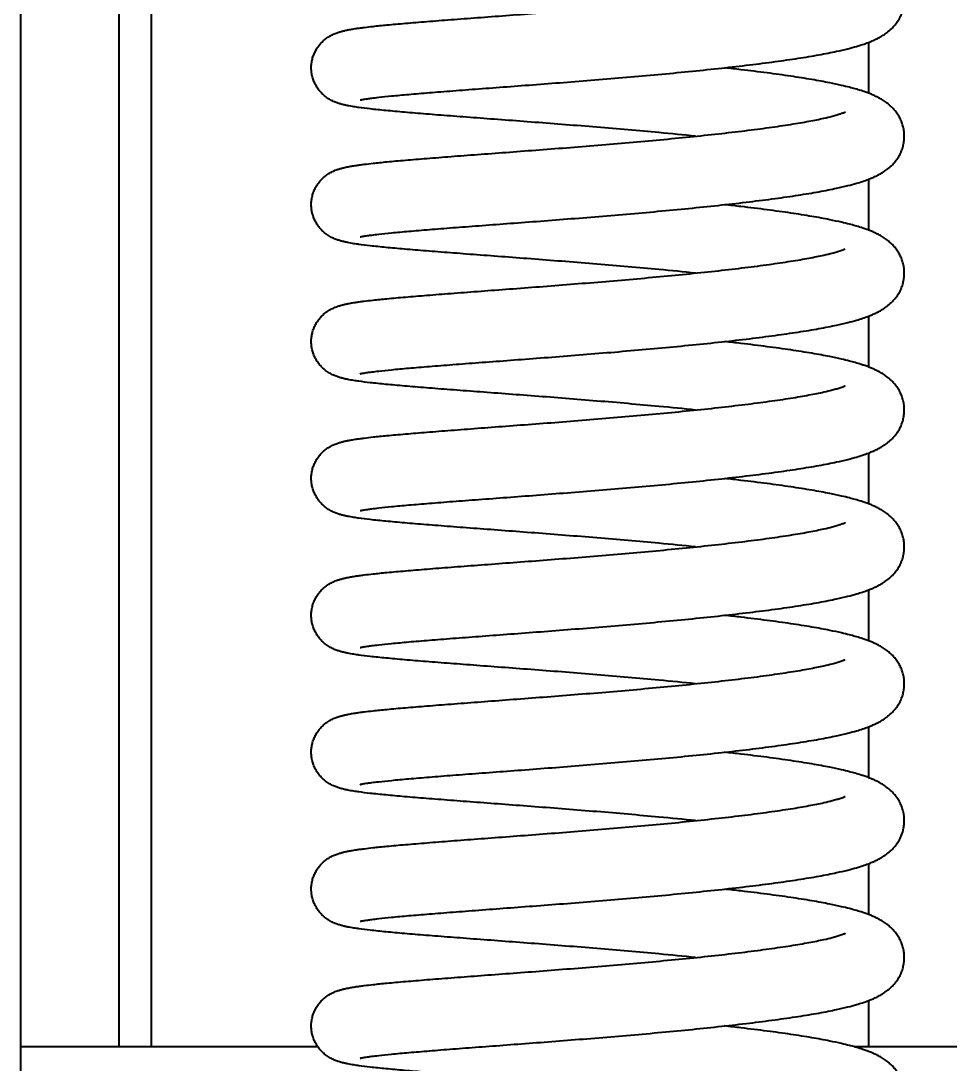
# Model space of a CAD drawing. Header units: millimetres. Extents: x 30271 to 35001, y 5679 to 9007.
# Drawn here: x 30930.7 to 31073.2, y 7826.6 to 7986.6 of the extents above; entities that cross this region are included whole.
import ezdxf

# ---------------------------------------------------------------- set-up
doc = ezdxf.new("R2010")
doc.units = ezdxf.units.MM
doc.linetypes.add('K5LT_BASIC', pattern=[0])
doc.layers.add('0 VIEW0', color=7, linetype='Continuous')

msp = doc.modelspace()

# ---------------------------------------------------------------- linework, layer by layer
at = {"layer": '0 VIEW0', "color": 5, "linetype": 'K5LT_BASIC', "lineweight": 40}
for p, q in [((30930.734, 7593.379), (30930.734, 8248.379)), ((30945.734, 8248.379), (30945.734, 7829.284)), ((30950.734, 8248.379), (30950.734, 7829.284)), ((31060.734, 7983.263), (31060.734, 7975.462)), ((31057.14, 7972.594), (31057.14, 7972.594)), ((31060.734, 7962.277), (31060.734, 7954.476)), ((31057.14, 7951.608), (31057.14, 7951.608)), ((31060.734, 7941.291), (31060.734, 7933.49)), ((31057.14, 7930.622), (31057.14, 7930.622)), ((31060.734, 7920.305), (31060.734, 7912.504)), ((31057.14, 7909.636), (31057.14, 7909.636)), ((31060.734, 7899.319), (31060.734, 7891.518)), ((31057.14, 7888.65), (31057.14, 7888.65)), ((31060.734, 7878.333), (31060.734, 7870.532)), ((31057.14, 7867.664), (31057.14, 7867.664)), ((31060.734, 7857.348), (31060.734, 7849.546)), ((31057.14, 7846.678), (31057.14, 7846.678)), ((31060.734, 7836.362), (31060.734, 7829.284)), ((30976.266, 7829.284), (30930.734, 7829.284)), ((31500.734, 7829.284), (31058.497, 7829.284))]:
    msp.add_line(p, q, dxfattribs=at)
for points, knots in [([(30975.264, 7979.362), (30975.264, 7979.59), (30975.292, 7980.045), (30975.418, 7980.717), (30975.625, 7981.368), (30975.91, 7981.987), (30976.268, 7982.565), (30976.69, 7983.094), (30977.17, 7983.567), (30977.699, 7983.978), (30978.266, 7984.325), (30978.729, 7984.545), (30979.09, 7984.691), (30979.356, 7984.786), (30979.6, 7984.864), (30979.828, 7984.931), (30980.039, 7984.987), (30980.226, 7985.034), (30980.449, 7985.086), (30980.669, 7985.134), (30980.964, 7985.193), (30981.257, 7985.248), (30981.627, 7985.311), (30982.068, 7985.381), (30982.654, 7985.465), (30983.543, 7985.581), (30984.893, 7985.738), (30986.939, 7985.946), (30989.664, 7986.192), (30992.958, 7986.463), (30996.663, 7986.752), (31000.723, 7987.058), (31005.077, 7987.384), (31009.656, 7987.73), (31014.39, 7988.097), (31019.203, 7988.484), (31024.02, 7988.892), (31028.763, 7989.319), (31033.358, 7989.764), (31037.729, 7990.226), (31041.807, 7990.7), (31045.523, 7991.184), (31048.816, 7991.671), (31051.625, 7992.153), (31053.699, 7992.574), (31055.046, 7992.898), (31055.89, 7993.131), (31056.418, 7993.298), (31056.775, 7993.424), (31056.999, 7993.513), (31057.109, 7993.564), (31057.136, 7993.577), (31057.14, 7993.58)], [0, 0, 0, 0, 0.3178736, 0.6361462, 0.9560878, 1.2791805, 1.6073497, 1.9440178, 2.2953134, 2.6728687, 3.0985734, 3.6103005, 3.910608, 4.2027571, 4.4949062, 4.7834239, 5.0621746, 5.3197406, 5.5338681, 5.962123, 6.2147897, 6.7201231, 7.1256949, 7.6340517, 8.3478822, 9.1695911, 10.5099722, 12.2814911, 14.3551333, 16.4596376, 18.5819236, 20.7143166, 22.8519015, 24.991232, 27.129637, 29.2648065, 31.3945086, 33.5163572, 35.6275762, 37.7247122, 39.8032319, 41.8569019, 43.8767476, 45.8492214, 47.7530011, 49.054655, 49.9640546, 50.8738797, 51.480397, 52.0869144, 52.69321, 53, 53, 53, 53]), ([(30982.789, 7974.435), (30982.794, 7974.437), (30982.815, 7974.442), (30982.875, 7974.455), (30982.958, 7974.473), (30983.064, 7974.494), (30983.232, 7974.524), (30983.488, 7974.567), (30983.921, 7974.633), (30984.59, 7974.725), (30985.757, 7974.865), (30987.592, 7975.056), (30990.181, 7975.294), (30993.338, 7975.557), (30996.94, 7975.839), (31000.927, 7976.141), (31005.234, 7976.464), (31009.79, 7976.807), (31014.524, 7977.172), (31019.36, 7977.558), (31024.225, 7977.967), (31029.042, 7978.396), (31033.738, 7978.846), (31038.243, 7979.314), (31042.491, 7979.8), (31046.421, 7980.302), (31049.982, 7980.817), (31053.133, 7981.343), (31055.614, 7981.831), (31057.483, 7982.264), (31058.783, 7982.613), (31059.821, 7982.933), (31060.607, 7983.209), (31061.273, 7983.475), (31061.835, 7983.727), (31062.393, 7984.01), (31062.956, 7984.338), (31063.568, 7984.758), (31064.193, 7985.28), (31064.785, 7985.916), (31065.261, 7986.577), (31065.636, 7987.26), (31065.915, 7987.963), (31066.103, 7988.68), (31066.189, 7989.314), (31066.204, 7989.707), (31066.204, 7989.855)], [0, 0, 0, 0, 0.265147, 0.5300329, 0.7948862, 1.0597395, 1.3240186, 1.8524933, 2.3809681, 3.1737076, 4.2306187, 5.8157603, 7.588376, 9.3987817, 11.2331025, 13.0832077, 14.9439365, 16.8117619, 18.684077, 20.5587758, 22.4339788, 24.3078234, 26.1782683, 28.0428719, 29.8985001, 31.7408553, 33.5637232, 35.3576308, 37.1072271, 38.3396125, 39.3973955, 40.1913915, 40.9851713, 41.5155989, 42.0455577, 42.5755166, 43.1048551, 43.631961, 44.2698346, 44.7959375, 45.2527217, 45.6665354, 46.0524549, 46.4215193, 46.780375, 47, 47, 47, 47]), ([(31034.188, 7968.87), (31032.358, 7969.058), (31028.946, 7969.39), (31023.85, 7969.848), (31019.051, 7970.253), (31014.251, 7970.639), (31009.528, 7971.004), (31004.955, 7971.35), (31000.604, 7971.675), (30996.542, 7971.983), (30992.83, 7972.272), (30989.522, 7972.545), (30986.66, 7972.805), (30984.357, 7973.043), (30982.82, 7973.234), (30981.885, 7973.372), (30981.325, 7973.465), (30980.942, 7973.536), (30980.642, 7973.597), (30980.417, 7973.646), (30980.192, 7973.699), (30979.963, 7973.757), (30979.728, 7973.822), (30979.484, 7973.897), (30979.227, 7973.984), (30978.96, 7974.085), (30978.586, 7974.244), (30978.094, 7974.493), (30977.472, 7974.907), (30976.914, 7975.393), (30976.434, 7975.933), (30976.036, 7976.515), (30975.718, 7977.132), (30975.48, 7977.78), (30975.325, 7978.45), (30975.27, 7978.982), (30975.264, 7979.286), (30975.264, 7979.362)], [0, 0, 0, 0, 2.7392186, 4.9664223, 7.2046622, 9.451068, 11.703155, 13.9585846, 16.2149211, 18.4693298, 20.7181255, 22.9559989, 25.1745343, 27.3590274, 29.2533552, 30.2126541, 30.8526215, 31.4924336, 31.8129424, 32.1331699, 32.4533974, 32.7734331, 33.0928043, 33.4104252, 33.7238999, 34.0280699, 34.3120109, 34.879893, 35.357337, 35.7806124, 36.1627562, 36.5229528, 36.8715208, 37.2135016, 37.5516701, 37.8877534, 38, 38, 38, 38]), ([(31066.204, 7968.87), (31066.204, 7969.109), (31066.175, 7969.589), (31066.047, 7970.298), (31065.835, 7970.986), (31065.545, 7971.646), (31065.178, 7972.273), (31064.737, 7972.861), (31064.223, 7973.409), (31063.631, 7973.92), (31063.015, 7974.351), (31062.412, 7974.705), (31061.847, 7974.992), (31061.293, 7975.241), (31060.733, 7975.466), (31060.164, 7975.673), (31059.49, 7975.896), (31058.709, 7976.13), (31057.724, 7976.396), (31056.453, 7976.704), (31054.59, 7977.103), (31052.032, 7977.574), (31048.823, 7978.083), (31045.19, 7978.586), (31041.733, 7979.012), (31039.478, 7979.267), (31038.614, 7979.362)], [0, 0, 0, 0, 0.5074456, 1.0181481, 1.538123, 2.0748372, 2.6391931, 3.2439304, 3.9092281, 4.6632181, 5.546556, 6.3507265, 7.1034732, 7.8562199, 8.6063298, 9.3494668, 10.0775867, 11.1544786, 12.1695261, 13.440089, 15.2215022, 17.6445467, 20.1852192, 22.7795198, 25.4097291, 27, 27, 27, 27]), ([(30975.264, 7958.377), (30975.264, 7958.604), (30975.292, 7959.059), (30975.418, 7959.731), (30975.625, 7960.382), (30975.91, 7961.001), (30976.268, 7961.579), (30976.69, 7962.108), (30977.17, 7962.581), (30977.699, 7962.992), (30978.266, 7963.339), (30978.729, 7963.56), (30979.09, 7963.705), (30979.356, 7963.8), (30979.6, 7963.878), (30979.828, 7963.945), (30980.039, 7964.002), (30980.226, 7964.048), (30980.449, 7964.1), (30980.669, 7964.148), (30980.964, 7964.207), (30981.257, 7964.262), (30981.627, 7964.325), (30982.068, 7964.395), (30982.654, 7964.479), (30983.543, 7964.595), (30984.893, 7964.752), (30986.939, 7964.96), (30989.664, 7965.206), (30992.958, 7965.477), (30996.663, 7965.766), (31000.723, 7966.072), (31005.077, 7966.398), (31009.656, 7966.745), (31014.39, 7967.111), (31019.203, 7967.498), (31024.02, 7967.906), (31028.763, 7968.333), (31033.358, 7968.778), (31037.729, 7969.24), (31041.807, 7969.714), (31045.523, 7970.198), (31048.816, 7970.685), (31051.625, 7971.167), (31053.699, 7971.588), (31055.046, 7971.913), (31055.89, 7972.145), (31056.418, 7972.312), (31056.775, 7972.438), (31056.999, 7972.528), (31057.109, 7972.578), (31057.136, 7972.591), (31057.14, 7972.594)], [0, 0, 0, 0, 0.3178736, 0.6361462, 0.9560878, 1.2791805, 1.6073497, 1.9440178, 2.2953134, 2.6728687, 3.0985734, 3.6103005, 3.910608, 4.2027571, 4.4949062, 4.7834239, 5.0621746, 5.3197406, 5.5338681, 5.962123, 6.2147897, 6.7201231, 7.1256949, 7.6340517, 8.3478822, 9.1695911, 10.5099722, 12.2814911, 14.3551333, 16.4596376, 18.5819236, 20.7143166, 22.8519015, 24.991232, 27.129637, 29.2648065, 31.3945086, 33.5163572, 35.6275762, 37.7247122, 39.8032319, 41.8569019, 43.8767476, 45.8492214, 47.7530011, 49.054655, 49.9640546, 50.8738797, 51.480397, 52.0869144, 52.69321, 53, 53, 53, 53]), ([(30982.789, 7953.449), (30982.794, 7953.451), (30982.815, 7953.456), (30982.875, 7953.469), (30982.958, 7953.487), (30983.064, 7953.508), (30983.232, 7953.538), (30983.488, 7953.581), (30983.921, 7953.648), (30984.59, 7953.739), (30985.757, 7953.879), (30987.592, 7954.071), (30990.181, 7954.308), (30993.338, 7954.571), (30996.94, 7954.853), (31000.927, 7955.155), (31005.234, 7955.478), (31009.79, 7955.821), (31014.524, 7956.186), (31019.36, 7956.573), (31024.225, 7956.981), (31029.042, 7957.41), (31033.738, 7957.86), (31038.243, 7958.328), (31042.491, 7958.815), (31046.421, 7959.316), (31049.982, 7959.831), (31053.133, 7960.357), (31055.614, 7960.845), (31057.483, 7961.278), (31058.783, 7961.627), (31059.821, 7961.947), (31060.607, 7962.223), (31061.273, 7962.49), (31061.835, 7962.741), (31062.393, 7963.024), (31062.956, 7963.352), (31063.568, 7963.772), (31064.193, 7964.294), (31064.785, 7964.93), (31065.261, 7965.591), (31065.636, 7966.274), (31065.915, 7966.977), (31066.103, 7967.694), (31066.189, 7968.328), (31066.204, 7968.721), (31066.204, 7968.87)], [0, 0, 0, 0, 0.265147, 0.5300329, 0.7948862, 1.0597395, 1.3240186, 1.8524933, 2.3809681, 3.1737076, 4.2306187, 5.8157603, 7.588376, 9.3987817, 11.2331025, 13.0832077, 14.9439365, 16.8117619, 18.684077, 20.5587758, 22.4339788, 24.3078234, 26.1782683, 28.0428719, 29.8985001, 31.7408553, 33.5637232, 35.3576308, 37.1072271, 38.3396125, 39.3973955, 40.1913915, 40.9851713, 41.5155989, 42.0455577, 42.5755166, 43.1048551, 43.631961, 44.2698346, 44.7959375, 45.2527217, 45.6665354, 46.0524549, 46.4215193, 46.780375, 47, 47, 47, 47]), ([(31034.188, 7947.884), (31032.358, 7948.072), (31028.946, 7948.404), (31023.85, 7948.862), (31019.051, 7949.267), (31014.251, 7949.653), (31009.528, 7950.018), (31004.955, 7950.364), (31000.604, 7950.69), (30996.542, 7950.997), (30992.83, 7951.286), (30989.522, 7951.56), (30986.66, 7951.819), (30984.357, 7952.057), (30982.82, 7952.248), (30981.885, 7952.386), (30981.325, 7952.479), (30980.942, 7952.55), (30980.642, 7952.611), (30980.417, 7952.66), (30980.192, 7952.713), (30979.963, 7952.771), (30979.728, 7952.836), (30979.484, 7952.911), (30979.227, 7952.998), (30978.96, 7953.099), (30978.586, 7953.258), (30978.094, 7953.507), (30977.472, 7953.921), (30976.914, 7954.407), (30976.434, 7954.947), (30976.036, 7955.529), (30975.718, 7956.146), (30975.48, 7956.794), (30975.325, 7957.464), (30975.27, 7957.996), (30975.264, 7958.3), (30975.264, 7958.377)], [0, 0, 0, 0, 2.7392186, 4.9664223, 7.2046622, 9.451068, 11.703155, 13.9585846, 16.2149211, 18.4693298, 20.7181255, 22.9559989, 25.1745343, 27.3590274, 29.2533552, 30.2126541, 30.8526215, 31.4924336, 31.8129424, 32.1331699, 32.4533974, 32.7734331, 33.0928043, 33.4104252, 33.7238999, 34.0280699, 34.3120109, 34.879893, 35.357337, 35.7806124, 36.1627562, 36.5229528, 36.8715208, 37.2135016, 37.5516701, 37.8877534, 38, 38, 38, 38]), ([(31066.204, 7947.884), (31066.204, 7948.123), (31066.175, 7948.603), (31066.047, 7949.312), (31065.835, 7950), (31065.545, 7950.66), (31065.178, 7951.287), (31064.737, 7951.875), (31064.223, 7952.423), (31063.631, 7952.934), (31063.015, 7953.366), (31062.412, 7953.719), (31061.847, 7954.006), (31061.293, 7954.255), (31060.733, 7954.48), (31060.164, 7954.687), (31059.49, 7954.91), (31058.709, 7955.144), (31057.724, 7955.41), (31056.453, 7955.718), (31054.59, 7956.117), (31052.032, 7956.588), (31048.823, 7957.097), (31045.19, 7957.6), (31041.733, 7958.026), (31039.478, 7958.281), (31038.614, 7958.377)], [0, 0, 0, 0, 0.5074456, 1.0181481, 1.538123, 2.0748372, 2.6391931, 3.2439304, 3.9092281, 4.6632181, 5.546556, 6.3507265, 7.1034732, 7.8562199, 8.6063298, 9.3494668, 10.0775867, 11.1544786, 12.1695261, 13.440089, 15.2215022, 17.6445467, 20.1852192, 22.7795198, 25.4097291, 27, 27, 27, 27]), ([(30975.264, 7937.391), (30975.264, 7937.618), (30975.292, 7938.074), (30975.418, 7938.745), (30975.625, 7939.396), (30975.91, 7940.015), (30976.268, 7940.593), (30976.69, 7941.122), (30977.17, 7941.595), (30977.699, 7942.007), (30978.266, 7942.353), (30978.729, 7942.574), (30979.09, 7942.719), (30979.356, 7942.814), (30979.6, 7942.893), (30979.828, 7942.959), (30980.039, 7943.016), (30980.226, 7943.062), (30980.449, 7943.114), (30980.669, 7943.162), (30980.964, 7943.221), (30981.257, 7943.276), (30981.627, 7943.339), (30982.068, 7943.409), (30982.654, 7943.493), (30983.543, 7943.61), (30984.893, 7943.766), (30986.939, 7943.974), (30989.664, 7944.22), (30992.958, 7944.491), (30996.663, 7944.78), (31000.723, 7945.087), (31005.077, 7945.413), (31009.656, 7945.759), (31014.39, 7946.125), (31019.203, 7946.512), (31024.02, 7946.92), (31028.763, 7947.347), (31033.358, 7947.792), (31037.729, 7948.254), (31041.807, 7948.728), (31045.523, 7949.212), (31048.816, 7949.699), (31051.625, 7950.181), (31053.699, 7950.602), (31055.046, 7950.927), (31055.89, 7951.159), (31056.418, 7951.326), (31056.775, 7951.452), (31056.999, 7951.542), (31057.109, 7951.592), (31057.136, 7951.606), (31057.14, 7951.608)], [0, 0, 0, 0, 0.3178736, 0.6361462, 0.9560878, 1.2791805, 1.6073497, 1.9440178, 2.2953134, 2.6728687, 3.0985734, 3.6103005, 3.910608, 4.2027571, 4.4949062, 4.7834239, 5.0621746, 5.3197406, 5.5338681, 5.962123, 6.2147897, 6.7201231, 7.1256949, 7.6340517, 8.3478822, 9.1695911, 10.5099722, 12.2814911, 14.3551333, 16.4596376, 18.5819236, 20.7143167, 22.8519015, 24.991232, 27.129637, 29.2648065, 31.3945086, 33.5163572, 35.6275762, 37.7247122, 39.8032319, 41.8569019, 43.8767476, 45.8492214, 47.7530011, 49.054655, 49.9640546, 50.8738797, 51.480397, 52.0869144, 52.69321, 53, 53, 53, 53]), ([(30982.789, 7932.463), (30982.794, 7932.465), (30982.815, 7932.47), (30982.875, 7932.483), (30982.958, 7932.501), (30983.064, 7932.522), (30983.232, 7932.552), (30983.488, 7932.596), (30983.921, 7932.662), (30984.59, 7932.753), (30985.757, 7932.893), (30987.592, 7933.085), (30990.181, 7933.322), (30993.338, 7933.585), (30996.94, 7933.867), (31000.927, 7934.169), (31005.234, 7934.492), (31009.79, 7934.835), (31014.524, 7935.2), (31019.36, 7935.587), (31024.225, 7935.995), (31029.042, 7936.424), (31033.738, 7936.874), (31038.243, 7937.342), (31042.491, 7937.829), (31046.421, 7938.33), (31049.982, 7938.845), (31053.133, 7939.371), (31055.614, 7939.859), (31057.483, 7940.292), (31058.783, 7940.641), (31059.821, 7940.961), (31060.607, 7941.237), (31061.273, 7941.504), (31061.835, 7941.755), (31062.393, 7942.038), (31062.956, 7942.366), (31063.568, 7942.786), (31064.193, 7943.309), (31064.785, 7943.945), (31065.261, 7944.605), (31065.636, 7945.288), (31065.915, 7945.991), (31066.103, 7946.708), (31066.189, 7947.342), (31066.204, 7947.735), (31066.204, 7947.884)], [0, 0, 0, 0, 0.265147, 0.5300329, 0.7948862, 1.0597395, 1.3240186, 1.8524933, 2.3809681, 3.1737076, 4.2306187, 5.8157603, 7.588376, 9.3987817, 11.2331025, 13.0832077, 14.9439365, 16.8117619, 18.684077, 20.5587758, 22.4339788, 24.3078234, 26.1782683, 28.0428719, 29.8985001, 31.7408553, 33.5637232, 35.3576308, 37.1072271, 38.3396125, 39.3973955, 40.1913915, 40.9851713, 41.5155989, 42.0455577, 42.5755166, 43.1048551, 43.631961, 44.2698346, 44.7959375, 45.2527217, 45.6665354, 46.0524549, 46.4215193, 46.780375, 47, 47, 47, 47]), ([(31034.188, 7926.898), (31032.358, 7927.086), (31028.946, 7927.418), (31023.85, 7927.876), (31019.051, 7928.281), (31014.251, 7928.667), (31009.528, 7929.032), (31004.955, 7929.378), (31000.604, 7929.704), (30996.542, 7930.011), (30992.83, 7930.3), (30989.522, 7930.574), (30986.66, 7930.833), (30984.357, 7931.071), (30982.82, 7931.262), (30981.885, 7931.4), (30981.325, 7931.493), (30980.942, 7931.564), (30980.642, 7931.625), (30980.417, 7931.674), (30980.192, 7931.727), (30979.963, 7931.785), (30979.728, 7931.85), (30979.484, 7931.925), (30979.227, 7932.012), (30978.96, 7932.113), (30978.586, 7932.273), (30978.094, 7932.521), (30977.472, 7932.935), (30976.914, 7933.421), (30976.434, 7933.961), (30976.036, 7934.543), (30975.718, 7935.16), (30975.48, 7935.809), (30975.325, 7936.478), (30975.27, 7937.01), (30975.264, 7937.314), (30975.264, 7937.391)], [0, 0, 0, 0, 2.7392186, 4.9664223, 7.2046622, 9.451068, 11.703155, 13.9585846, 16.2149211, 18.4693298, 20.7181255, 22.9559989, 25.1745343, 27.3590274, 29.2533552, 30.2126541, 30.8526215, 31.4924336, 31.8129424, 32.1331699, 32.4533974, 32.7734331, 33.0928043, 33.4104252, 33.7238999, 34.0280699, 34.3120109, 34.879893, 35.357337, 35.7806124, 36.1627562, 36.5229528, 36.8715208, 37.2135016, 37.5516701, 37.8877534, 38, 38, 38, 38]), ([(31066.204, 7926.898), (31066.204, 7927.137), (31066.175, 7927.617), (31066.047, 7928.326), (31065.835, 7929.014), (31065.545, 7929.674), (31065.178, 7930.301), (31064.737, 7930.889), (31064.223, 7931.437), (31063.631, 7931.948), (31063.015, 7932.38), (31062.412, 7932.733), (31061.847, 7933.02), (31061.293, 7933.269), (31060.733, 7933.494), (31060.164, 7933.701), (31059.49, 7933.924), (31058.709, 7934.158), (31057.724, 7934.424), (31056.453, 7934.732), (31054.59, 7935.131), (31052.032, 7935.602), (31048.823, 7936.111), (31045.19, 7936.614), (31041.733, 7937.04), (31039.478, 7937.296), (31038.614, 7937.391)], [0, 0, 0, 0, 0.5074456, 1.0181481, 1.538123, 2.0748372, 2.6391931, 3.2439304, 3.9092281, 4.6632181, 5.546556, 6.3507265, 7.1034732, 7.8562199, 8.6063298, 9.3494668, 10.0775867, 11.1544786, 12.1695261, 13.440089, 15.2215022, 17.6445467, 20.1852192, 22.7795198, 25.4097291, 27, 27, 27, 27]), ([(30975.264, 7916.405), (30975.264, 7916.632), (30975.292, 7917.088), (30975.418, 7917.76), (30975.625, 7918.41), (30975.91, 7919.029), (30976.268, 7919.607), (30976.69, 7920.136), (30977.17, 7920.609), (30977.699, 7921.021), (30978.266, 7921.367), (30978.729, 7921.588), (30979.09, 7921.733), (30979.356, 7921.828), (30979.6, 7921.907), (30979.828, 7921.973), (30980.039, 7922.03), (30980.226, 7922.076), (30980.449, 7922.129), (30980.669, 7922.176), (30980.964, 7922.235), (30981.257, 7922.29), (30981.627, 7922.353), (30982.068, 7922.423), (30982.654, 7922.507), (30983.543, 7922.624), (30984.893, 7922.78), (30986.939, 7922.988), (30989.664, 7923.234), (30992.958, 7923.505), (30996.663, 7923.794), (31000.723, 7924.101), (31005.077, 7924.427), (31009.656, 7924.773), (31014.39, 7925.139), (31019.203, 7925.526), (31024.02, 7925.934), (31028.763, 7926.361), (31033.358, 7926.806), (31037.729, 7927.268), (31041.807, 7927.743), (31045.523, 7928.226), (31048.816, 7928.713), (31051.625, 7929.195), (31053.699, 7929.616), (31055.046, 7929.941), (31055.89, 7930.173), (31056.418, 7930.34), (31056.775, 7930.466), (31056.999, 7930.556), (31057.109, 7930.606), (31057.136, 7930.62), (31057.14, 7930.622)], [0, 0, 0, 0, 0.3178736, 0.6361462, 0.9560878, 1.2791805, 1.6073497, 1.9440178, 2.2953134, 2.6728687, 3.0985734, 3.6103005, 3.910608, 4.2027571, 4.4949062, 4.7834239, 5.0621746, 5.3197406, 5.5338681, 5.962123, 6.2147897, 6.7201231, 7.1256949, 7.6340517, 8.3478822, 9.1695911, 10.5099722, 12.2814911, 14.3551333, 16.4596376, 18.5819236, 20.7143166, 22.8519015, 24.991232, 27.129637, 29.2648065, 31.3945086, 33.5163572, 35.6275762, 37.7247122, 39.8032319, 41.8569019, 43.8767476, 45.8492214, 47.7530011, 49.054655, 49.9640546, 50.8738797, 51.480397, 52.0869144, 52.69321, 53, 53, 53, 53]), ([(30982.789, 7911.477), (30982.794, 7911.479), (30982.815, 7911.484), (30982.875, 7911.497), (30982.958, 7911.515), (30983.064, 7911.536), (30983.232, 7911.566), (30983.488, 7911.61), (30983.921, 7911.676), (30984.59, 7911.767), (30985.757, 7911.907), (30987.592, 7912.099), (30990.181, 7912.336), (30993.338, 7912.599), (30996.94, 7912.881), (31000.927, 7913.183), (31005.234, 7913.506), (31009.79, 7913.849), (31014.524, 7914.214), (31019.36, 7914.601), (31024.225, 7915.009), (31029.042, 7915.438), (31033.738, 7915.888), (31038.243, 7916.356), (31042.491, 7916.843), (31046.421, 7917.344), (31049.982, 7917.859), (31053.133, 7918.385), (31055.614, 7918.873), (31057.483, 7919.306), (31058.783, 7919.655), (31059.821, 7919.975), (31060.607, 7920.252), (31061.273, 7920.518), (31061.835, 7920.769), (31062.393, 7921.052), (31062.956, 7921.381), (31063.568, 7921.8), (31064.193, 7922.323), (31064.785, 7922.959), (31065.261, 7923.619), (31065.636, 7924.302), (31065.915, 7925.005), (31066.103, 7925.722), (31066.189, 7926.357), (31066.204, 7926.749), (31066.204, 7926.898)], [0, 0, 0, 0, 0.265147, 0.5300329, 0.7948862, 1.0597395, 1.3240186, 1.8524933, 2.3809681, 3.1737076, 4.2306187, 5.8157603, 7.588376, 9.3987817, 11.2331025, 13.0832077, 14.9439365, 16.8117619, 18.684077, 20.5587758, 22.4339788, 24.3078234, 26.1782683, 28.0428719, 29.8985001, 31.7408553, 33.5637232, 35.3576308, 37.1072271, 38.3396125, 39.3973955, 40.1913915, 40.9851713, 41.5155989, 42.0455577, 42.5755166, 43.1048551, 43.631961, 44.2698346, 44.7959375, 45.2527217, 45.6665354, 46.0524549, 46.4215193, 46.780375, 47, 47, 47, 47]), ([(31034.188, 7905.912), (31032.358, 7906.1), (31028.946, 7906.432), (31023.85, 7906.89), (31019.051, 7907.295), (31014.251, 7907.681), (31009.528, 7908.047), (31004.955, 7908.392), (31000.604, 7908.718), (30996.542, 7909.025), (30992.83, 7909.314), (30989.522, 7909.588), (30986.66, 7909.847), (30984.357, 7910.086), (30982.82, 7910.276), (30981.885, 7910.414), (30981.325, 7910.507), (30980.942, 7910.578), (30980.642, 7910.639), (30980.417, 7910.688), (30980.192, 7910.741), (30979.963, 7910.799), (30979.728, 7910.864), (30979.484, 7910.939), (30979.227, 7911.026), (30978.96, 7911.127), (30978.586, 7911.287), (30978.094, 7911.535), (30977.472, 7911.949), (30976.914, 7912.435), (30976.434, 7912.976), (30976.036, 7913.557), (30975.718, 7914.175), (30975.48, 7914.823), (30975.325, 7915.493), (30975.27, 7916.024), (30975.264, 7916.329), (30975.264, 7916.405)], [0, 0, 0, 0, 2.7392186, 4.9664223, 7.2046622, 9.451068, 11.703155, 13.9585846, 16.2149211, 18.4693298, 20.7181255, 22.9559989, 25.1745343, 27.3590274, 29.2533552, 30.2126541, 30.8526215, 31.4924336, 31.8129424, 32.1331699, 32.4533974, 32.7734331, 33.0928043, 33.4104252, 33.7238999, 34.0280699, 34.3120109, 34.879893, 35.357337, 35.7806124, 36.1627562, 36.5229528, 36.8715208, 37.2135016, 37.5516701, 37.8877534, 38, 38, 38, 38]), ([(31066.204, 7905.912), (31066.204, 7906.151), (31066.175, 7906.631), (31066.047, 7907.34), (31065.835, 7908.028), (31065.545, 7908.688), (31065.178, 7909.315), (31064.737, 7909.903), (31064.223, 7910.452), (31063.631, 7910.962), (31063.015, 7911.394), (31062.412, 7911.747), (31061.847, 7912.034), (31061.293, 7912.283), (31060.733, 7912.508), (31060.164, 7912.715), (31059.49, 7912.938), (31058.709, 7913.172), (31057.724, 7913.438), (31056.453, 7913.746), (31054.59, 7914.145), (31052.032, 7914.616), (31048.823, 7915.125), (31045.19, 7915.628), (31041.733, 7916.054), (31039.478, 7916.31), (31038.614, 7916.405)], [0, 0, 0, 0, 0.5074456, 1.0181481, 1.538123, 2.0748372, 2.6391931, 3.2439304, 3.9092281, 4.6632181, 5.546556, 6.3507265, 7.1034732, 7.8562199, 8.6063298, 9.3494668, 10.0775867, 11.1544786, 12.1695261, 13.440089, 15.2215022, 17.6445467, 20.1852192, 22.7795198, 25.4097291, 27, 27, 27, 27]), ([(30975.264, 7895.419), (30975.264, 7895.646), (30975.292, 7896.102), (30975.418, 7896.774), (30975.625, 7897.424), (30975.91, 7898.043), (30976.268, 7898.621), (30976.69, 7899.151), (30977.17, 7899.623), (30977.699, 7900.035), (30978.266, 7900.381), (30978.729, 7900.602), (30979.09, 7900.747), (30979.356, 7900.842), (30979.6, 7900.921), (30979.828, 7900.987), (30980.039, 7901.044), (30980.226, 7901.09), (30980.449, 7901.143), (30980.669, 7901.19), (30980.964, 7901.249), (30981.257, 7901.304), (30981.627, 7901.367), (30982.068, 7901.437), (30982.654, 7901.521), (30983.543, 7901.638), (30984.893, 7901.794), (30986.939, 7902.002), (30989.664, 7902.248), (30992.958, 7902.519), (30996.663, 7902.808), (31000.723, 7903.115), (31005.077, 7903.441), (31009.656, 7903.787), (31014.39, 7904.153), (31019.203, 7904.541), (31024.02, 7904.948), (31028.763, 7905.375), (31033.358, 7905.821), (31037.729, 7906.282), (31041.807, 7906.757), (31045.523, 7907.24), (31048.816, 7907.727), (31051.625, 7908.209), (31053.699, 7908.63), (31055.046, 7908.955), (31055.89, 7909.188), (31056.418, 7909.354), (31056.775, 7909.481), (31056.999, 7909.57), (31057.109, 7909.62), (31057.136, 7909.634), (31057.14, 7909.636)], [0, 0, 0, 0, 0.3178736, 0.6361462, 0.9560878, 1.2791805, 1.6073497, 1.9440178, 2.2953134, 2.6728687, 3.0985734, 3.6103005, 3.910608, 4.2027571, 4.4949062, 4.7834239, 5.0621746, 5.3197406, 5.5338681, 5.962123, 6.2147897, 6.7201231, 7.1256949, 7.6340517, 8.3478822, 9.1695911, 10.5099722, 12.2814911, 14.3551333, 16.4596376, 18.5819236, 20.7143167, 22.8519015, 24.991232, 27.129637, 29.2648065, 31.3945086, 33.5163572, 35.6275762, 37.7247122, 39.8032319, 41.8569019, 43.8767476, 45.8492214, 47.7530011, 49.054655, 49.9640546, 50.8738797, 51.480397, 52.0869144, 52.69321, 53, 53, 53, 53]), ([(30982.789, 7890.491), (30982.794, 7890.493), (30982.815, 7890.498), (30982.875, 7890.511), (30982.958, 7890.529), (30983.064, 7890.55), (30983.232, 7890.581), (30983.488, 7890.624), (30983.921, 7890.69), (30984.59, 7890.781), (30985.757, 7890.921), (30987.592, 7891.113), (30990.181, 7891.35), (30993.338, 7891.613), (30996.94, 7891.895), (31000.927, 7892.197), (31005.234, 7892.52), (31009.79, 7892.863), (31014.524, 7893.228), (31019.36, 7893.615), (31024.225, 7894.023), (31029.042, 7894.452), (31033.738, 7894.902), (31038.243, 7895.37), (31042.491, 7895.857), (31046.421, 7896.358), (31049.982, 7896.873), (31053.133, 7897.399), (31055.614, 7897.887), (31057.483, 7898.32), (31058.783, 7898.669), (31059.821, 7898.989), (31060.607, 7899.266), (31061.273, 7899.532), (31061.835, 7899.783), (31062.393, 7900.066), (31062.956, 7900.395), (31063.568, 7900.814), (31064.193, 7901.337), (31064.785, 7901.973), (31065.261, 7902.633), (31065.636, 7903.316), (31065.915, 7904.019), (31066.103, 7904.736), (31066.189, 7905.371), (31066.204, 7905.763), (31066.204, 7905.912)], [0, 0, 0, 0, 0.265147, 0.5300329, 0.7948862, 1.0597395, 1.3240186, 1.8524933, 2.3809681, 3.1737076, 4.2306187, 5.8157603, 7.588376, 9.3987817, 11.2331025, 13.0832077, 14.9439365, 16.8117619, 18.684077, 20.5587758, 22.4339788, 24.3078234, 26.1782683, 28.0428719, 29.8985001, 31.7408553, 33.5637232, 35.3576308, 37.1072271, 38.3396125, 39.3973955, 40.1913915, 40.9851713, 41.5155989, 42.0455577, 42.5755166, 43.1048551, 43.631961, 44.2698346, 44.7959375, 45.2527217, 45.6665354, 46.0524549, 46.4215193, 46.780375, 47, 47, 47, 47]), ([(31034.188, 7884.926), (31032.358, 7885.114), (31028.946, 7885.446), (31023.85, 7885.904), (31019.051, 7886.309), (31014.251, 7886.695), (31009.528, 7887.061), (31004.955, 7887.406), (31000.604, 7887.732), (30996.542, 7888.039), (30992.83, 7888.328), (30989.522, 7888.602), (30986.66, 7888.861), (30984.357, 7889.1), (30982.82, 7889.29), (30981.885, 7889.428), (30981.325, 7889.521), (30980.942, 7889.592), (30980.642, 7889.653), (30980.417, 7889.702), (30980.192, 7889.755), (30979.963, 7889.813), (30979.728, 7889.878), (30979.484, 7889.953), (30979.227, 7890.04), (30978.96, 7890.141), (30978.586, 7890.301), (30978.094, 7890.549), (30977.472, 7890.963), (30976.914, 7891.449), (30976.434, 7891.99), (30976.036, 7892.571), (30975.718, 7893.189), (30975.48, 7893.837), (30975.325, 7894.507), (30975.27, 7895.038), (30975.264, 7895.343), (30975.264, 7895.419)], [0, 0, 0, 0, 2.7392186, 4.9664223, 7.2046622, 9.451068, 11.703155, 13.9585846, 16.2149211, 18.4693298, 20.7181255, 22.9559989, 25.1745343, 27.3590274, 29.2533552, 30.2126541, 30.8526215, 31.4924336, 31.8129424, 32.1331699, 32.4533974, 32.7734331, 33.0928043, 33.4104252, 33.7238999, 34.0280699, 34.3120109, 34.879893, 35.357337, 35.7806124, 36.1627562, 36.5229528, 36.8715208, 37.2135016, 37.5516701, 37.8877534, 38, 38, 38, 38]), ([(31066.204, 7884.926), (31066.204, 7885.165), (31066.175, 7885.645), (31066.047, 7886.354), (31065.835, 7887.042), (31065.545, 7887.702), (31065.178, 7888.329), (31064.737, 7888.917), (31064.223, 7889.466), (31063.631, 7889.976), (31063.015, 7890.408), (31062.412, 7890.761), (31061.847, 7891.048), (31061.293, 7891.297), (31060.733, 7891.522), (31060.164, 7891.729), (31059.49, 7891.953), (31058.709, 7892.186), (31057.724, 7892.452), (31056.453, 7892.76), (31054.59, 7893.159), (31052.032, 7893.631), (31048.823, 7894.139), (31045.19, 7894.642), (31041.733, 7895.068), (31039.478, 7895.324), (31038.614, 7895.419)], [0, 0, 0, 0, 0.5074456, 1.0181481, 1.538123, 2.0748372, 2.6391931, 3.2439304, 3.9092281, 4.6632181, 5.546556, 6.3507265, 7.1034732, 7.8562199, 8.6063298, 9.3494668, 10.0775867, 11.1544786, 12.1695261, 13.440089, 15.2215022, 17.6445467, 20.1852192, 22.7795198, 25.4097291, 27, 27, 27, 27]), ([(30975.264, 7874.433), (30975.264, 7874.66), (30975.292, 7875.116), (30975.418, 7875.788), (30975.625, 7876.438), (30975.91, 7877.057), (30976.268, 7877.636), (30976.69, 7878.165), (30977.17, 7878.637), (30977.699, 7879.049), (30978.266, 7879.395), (30978.729, 7879.616), (30979.09, 7879.761), (30979.356, 7879.856), (30979.6, 7879.935), (30979.828, 7880.001), (30980.039, 7880.058), (30980.226, 7880.105), (30980.449, 7880.157), (30980.669, 7880.204), (30980.964, 7880.263), (30981.257, 7880.318), (30981.627, 7880.381), (30982.068, 7880.451), (30982.654, 7880.535), (30983.543, 7880.652), (30984.893, 7880.809), (30986.939, 7881.017), (30989.664, 7881.262), (30992.958, 7881.533), (30996.663, 7881.822), (31000.723, 7882.129), (31005.077, 7882.455), (31009.656, 7882.801), (31014.39, 7883.167), (31019.203, 7883.555), (31024.02, 7883.962), (31028.763, 7884.389), (31033.358, 7884.835), (31037.729, 7885.296), (31041.807, 7885.771), (31045.523, 7886.254), (31048.816, 7886.741), (31051.625, 7887.223), (31053.699, 7887.644), (31055.046, 7887.969), (31055.89, 7888.202), (31056.418, 7888.368), (31056.775, 7888.495), (31056.999, 7888.584), (31057.109, 7888.634), (31057.136, 7888.648), (31057.14, 7888.65)], [0, 0, 0, 0, 0.3178736, 0.6361462, 0.9560878, 1.2791805, 1.6073497, 1.9440178, 2.2953134, 2.6728687, 3.0985734, 3.6103005, 3.910608, 4.2027571, 4.4949062, 4.7834239, 5.0621746, 5.3197406, 5.5338681, 5.962123, 6.2147897, 6.7201231, 7.1256949, 7.6340517, 8.3478822, 9.1695911, 10.5099722, 12.2814911, 14.3551333, 16.4596376, 18.5819236, 20.7143166, 22.8519015, 24.991232, 27.129637, 29.2648065, 31.3945086, 33.5163572, 35.6275762, 37.7247122, 39.8032319, 41.8569019, 43.8767476, 45.8492214, 47.7530011, 49.054655, 49.9640546, 50.8738797, 51.480397, 52.0869144, 52.69321, 53, 53, 53, 53]), ([(30982.789, 7869.505), (30982.794, 7869.507), (30982.815, 7869.512), (30982.875, 7869.526), (30982.958, 7869.543), (30983.064, 7869.564), (30983.232, 7869.595), (30983.488, 7869.638), (30983.921, 7869.704), (30984.59, 7869.795), (30985.757, 7869.935), (30987.592, 7870.127), (30990.181, 7870.364), (30993.338, 7870.627), (30996.94, 7870.909), (31000.927, 7871.211), (31005.234, 7871.534), (31009.79, 7871.877), (31014.524, 7872.242), (31019.36, 7872.629), (31024.225, 7873.037), (31029.042, 7873.466), (31033.738, 7873.916), (31038.243, 7874.385), (31042.491, 7874.871), (31046.421, 7875.373), (31049.982, 7875.888), (31053.133, 7876.413), (31055.614, 7876.901), (31057.483, 7877.334), (31058.783, 7877.683), (31059.821, 7878.003), (31060.607, 7878.28), (31061.273, 7878.546), (31061.835, 7878.797), (31062.393, 7879.08), (31062.956, 7879.409), (31063.568, 7879.828), (31064.193, 7880.351), (31064.785, 7880.987), (31065.261, 7881.647), (31065.636, 7882.33), (31065.915, 7883.033), (31066.103, 7883.75), (31066.189, 7884.385), (31066.204, 7884.777), (31066.204, 7884.926)], [0, 0, 0, 0, 0.265147, 0.5300329, 0.7948862, 1.0597395, 1.3240186, 1.8524933, 2.3809681, 3.1737076, 4.2306187, 5.8157603, 7.588376, 9.3987817, 11.2331025, 13.0832077, 14.9439365, 16.8117619, 18.684077, 20.5587758, 22.4339788, 24.3078234, 26.1782683, 28.0428719, 29.8985001, 31.7408553, 33.5637232, 35.3576308, 37.1072271, 38.3396125, 39.3973955, 40.1913915, 40.9851713, 41.5155989, 42.0455577, 42.5755166, 43.1048551, 43.631961, 44.2698346, 44.7959375, 45.2527217, 45.6665354, 46.0524549, 46.4215193, 46.780375, 47, 47, 47, 47]), ([(31034.188, 7863.94), (31032.358, 7864.128), (31028.946, 7864.46), (31023.85, 7864.918), (31019.051, 7865.324), (31014.251, 7865.709), (31009.528, 7866.075), (31004.955, 7866.42), (31000.604, 7866.746), (30996.542, 7867.053), (30992.83, 7867.342), (30989.522, 7867.616), (30986.66, 7867.875), (30984.357, 7868.114), (30982.82, 7868.304), (30981.885, 7868.442), (30981.325, 7868.535), (30980.942, 7868.606), (30980.642, 7868.667), (30980.417, 7868.716), (30980.192, 7868.769), (30979.963, 7868.827), (30979.728, 7868.893), (30979.484, 7868.967), (30979.227, 7869.054), (30978.96, 7869.155), (30978.586, 7869.315), (30978.094, 7869.563), (30977.472, 7869.978), (30976.914, 7870.463), (30976.434, 7871.004), (30976.036, 7871.585), (30975.718, 7872.203), (30975.48, 7872.851), (30975.325, 7873.521), (30975.27, 7874.052), (30975.264, 7874.357), (30975.264, 7874.433)], [0, 0, 0, 0, 2.7392186, 4.9664223, 7.2046622, 9.451068, 11.703155, 13.9585846, 16.2149211, 18.4693298, 20.7181255, 22.9559989, 25.1745343, 27.3590274, 29.2533552, 30.2126541, 30.8526215, 31.4924336, 31.8129424, 32.1331699, 32.4533974, 32.7734331, 33.0928043, 33.4104252, 33.7238999, 34.0280699, 34.3120109, 34.879893, 35.357337, 35.7806124, 36.1627562, 36.5229528, 36.8715208, 37.2135016, 37.5516701, 37.8877534, 38, 38, 38, 38]), ([(31066.204, 7863.94), (31066.204, 7864.179), (31066.175, 7864.659), (31066.047, 7865.368), (31065.835, 7866.056), (31065.545, 7866.716), (31065.178, 7867.343), (31064.737, 7867.931), (31064.223, 7868.48), (31063.631, 7868.99), (31063.015, 7869.422), (31062.412, 7869.775), (31061.847, 7870.062), (31061.293, 7870.311), (31060.733, 7870.536), (31060.164, 7870.743), (31059.49, 7870.967), (31058.709, 7871.2), (31057.724, 7871.466), (31056.453, 7871.774), (31054.59, 7872.173), (31052.032, 7872.645), (31048.823, 7873.153), (31045.19, 7873.656), (31041.733, 7874.082), (31039.478, 7874.338), (31038.614, 7874.433)], [0, 0, 0, 0, 0.5074456, 1.0181481, 1.538123, 2.0748372, 2.6391931, 3.2439304, 3.9092281, 4.6632181, 5.546556, 6.3507265, 7.1034732, 7.8562199, 8.6063298, 9.3494668, 10.0775867, 11.1544786, 12.1695261, 13.440089, 15.2215022, 17.6445467, 20.1852192, 22.7795198, 25.4097291, 27, 27, 27, 27]), ([(30975.264, 7853.447), (30975.264, 7853.674), (30975.292, 7854.13), (30975.418, 7854.802), (30975.625, 7855.452), (30975.91, 7856.071), (30976.268, 7856.65), (30976.69, 7857.179), (30977.17, 7857.651), (30977.699, 7858.063), (30978.266, 7858.41), (30978.729, 7858.63), (30979.09, 7858.775), (30979.356, 7858.87), (30979.6, 7858.949), (30979.828, 7859.015), (30980.039, 7859.072), (30980.226, 7859.119), (30980.449, 7859.171), (30980.669, 7859.218), (30980.964, 7859.277), (30981.257, 7859.332), (30981.627, 7859.395), (30982.068, 7859.465), (30982.654, 7859.55), (30983.543, 7859.666), (30984.893, 7859.823), (30986.939, 7860.031), (30989.664, 7860.276), (30992.958, 7860.548), (30996.663, 7860.836), (31000.723, 7861.143), (31005.077, 7861.469), (31009.656, 7861.815), (31014.39, 7862.181), (31019.203, 7862.569), (31024.02, 7862.976), (31028.763, 7863.403), (31033.358, 7863.849), (31037.729, 7864.31), (31041.807, 7864.785), (31045.523, 7865.269), (31048.816, 7865.756), (31051.625, 7866.237), (31053.699, 7866.658), (31055.046, 7866.983), (31055.89, 7867.216), (31056.418, 7867.382), (31056.775, 7867.509), (31056.999, 7867.598), (31057.109, 7867.648), (31057.136, 7867.662), (31057.14, 7867.664)], [0, 0, 0, 0, 0.3178736, 0.6361462, 0.9560878, 1.2791805, 1.6073497, 1.9440178, 2.2953134, 2.6728687, 3.0985734, 3.6103005, 3.910608, 4.2027571, 4.4949062, 4.7834239, 5.0621746, 5.3197406, 5.5338681, 5.962123, 6.2147897, 6.7201231, 7.1256949, 7.6340517, 8.3478822, 9.1695911, 10.5099722, 12.2814911, 14.3551333, 16.4596376, 18.5819236, 20.7143166, 22.8519015, 24.991232, 27.129637, 29.2648065, 31.3945086, 33.5163572, 35.6275762, 37.7247122, 39.8032319, 41.8569019, 43.8767476, 45.8492214, 47.7530011, 49.054655, 49.9640546, 50.8738797, 51.480397, 52.0869144, 52.69321, 53, 53, 53, 53]), ([(30982.789, 7848.52), (30982.794, 7848.521), (30982.815, 7848.526), (30982.875, 7848.54), (30982.958, 7848.557), (30983.064, 7848.578), (30983.232, 7848.609), (30983.488, 7848.652), (30983.921, 7848.718), (30984.59, 7848.809), (30985.757, 7848.95), (30987.592, 7849.141), (30990.181, 7849.378), (30993.338, 7849.641), (30996.94, 7849.923), (31000.927, 7850.225), (31005.234, 7850.548), (31009.79, 7850.891), (31014.524, 7851.256), (31019.36, 7851.643), (31024.225, 7852.051), (31029.042, 7852.48), (31033.738, 7852.93), (31038.243, 7853.399), (31042.491, 7853.885), (31046.421, 7854.387), (31049.982, 7854.902), (31053.133, 7855.427), (31055.614, 7855.915), (31057.483, 7856.348), (31058.783, 7856.697), (31059.821, 7857.017), (31060.607, 7857.294), (31061.273, 7857.56), (31061.835, 7857.811), (31062.393, 7858.094), (31062.956, 7858.423), (31063.568, 7858.842), (31064.193, 7859.365), (31064.785, 7860.001), (31065.261, 7860.661), (31065.636, 7861.344), (31065.915, 7862.047), (31066.103, 7862.764), (31066.189, 7863.399), (31066.204, 7863.791), (31066.204, 7863.94)], [0, 0, 0, 0, 0.265147, 0.5300329, 0.7948862, 1.0597395, 1.3240186, 1.8524933, 2.3809681, 3.1737076, 4.2306187, 5.8157603, 7.588376, 9.3987817, 11.2331025, 13.0832077, 14.9439365, 16.8117619, 18.684077, 20.5587758, 22.4339788, 24.3078234, 26.1782683, 28.0428719, 29.8985001, 31.7408553, 33.5637232, 35.3576308, 37.1072271, 38.3396125, 39.3973955, 40.1913915, 40.9851713, 41.5155989, 42.0455577, 42.5755166, 43.1048551, 43.631961, 44.2698346, 44.7959375, 45.2527217, 45.6665354, 46.0524549, 46.4215193, 46.780375, 47, 47, 47, 47]), ([(31034.188, 7842.954), (31032.358, 7843.142), (31028.946, 7843.474), (31023.85, 7843.932), (31019.051, 7844.338), (31014.251, 7844.723), (31009.528, 7845.089), (31004.955, 7845.434), (31000.604, 7845.76), (30996.542, 7846.067), (30992.83, 7846.356), (30989.522, 7846.63), (30986.66, 7846.889), (30984.357, 7847.128), (30982.82, 7847.318), (30981.885, 7847.456), (30981.325, 7847.549), (30980.942, 7847.62), (30980.642, 7847.681), (30980.417, 7847.73), (30980.192, 7847.783), (30979.963, 7847.841), (30979.728, 7847.907), (30979.484, 7847.981), (30979.227, 7848.068), (30978.96, 7848.169), (30978.586, 7848.329), (30978.094, 7848.577), (30977.472, 7848.992), (30976.914, 7849.477), (30976.434, 7850.018), (30976.036, 7850.599), (30975.718, 7851.217), (30975.48, 7851.865), (30975.325, 7852.535), (30975.27, 7853.067), (30975.264, 7853.371), (30975.264, 7853.447)], [0, 0, 0, 0, 2.7392186, 4.9664223, 7.2046622, 9.451068, 11.703155, 13.9585846, 16.2149211, 18.4693298, 20.7181255, 22.9559989, 25.1745343, 27.3590274, 29.2533552, 30.2126541, 30.8526215, 31.4924336, 31.8129424, 32.1331699, 32.4533974, 32.7734331, 33.0928043, 33.4104252, 33.7238999, 34.0280699, 34.3120109, 34.879893, 35.357337, 35.7806124, 36.1627562, 36.5229528, 36.8715208, 37.2135016, 37.5516701, 37.8877534, 38, 38, 38, 38]), ([(31066.204, 7842.954), (31066.204, 7843.193), (31066.175, 7843.674), (31066.047, 7844.382), (31065.835, 7845.07), (31065.545, 7845.73), (31065.178, 7846.357), (31064.737, 7846.945), (31064.223, 7847.494), (31063.631, 7848.004), (31063.015, 7848.436), (31062.412, 7848.789), (31061.847, 7849.076), (31061.293, 7849.325), (31060.733, 7849.55), (31060.164, 7849.757), (31059.49, 7849.981), (31058.709, 7850.214), (31057.724, 7850.48), (31056.453, 7850.789), (31054.59, 7851.187), (31052.032, 7851.659), (31048.823, 7852.167), (31045.19, 7852.671), (31041.733, 7853.096), (31039.478, 7853.352), (31038.614, 7853.447)], [0, 0, 0, 0, 0.5074456, 1.0181481, 1.538123, 2.0748372, 2.6391931, 3.2439304, 3.9092281, 4.6632181, 5.546556, 6.3507265, 7.1034732, 7.8562199, 8.6063298, 9.3494668, 10.0775867, 11.1544786, 12.1695261, 13.440089, 15.2215022, 17.6445467, 20.1852192, 22.7795198, 25.4097291, 27, 27, 27, 27]), ([(30975.264, 7832.461), (30975.264, 7832.689), (30975.292, 7833.144), (30975.418, 7833.816), (30975.625, 7834.466), (30975.91, 7835.085), (30976.268, 7835.664), (30976.69, 7836.193), (30977.17, 7836.666), (30977.699, 7837.077), (30978.266, 7837.424), (30978.729, 7837.644), (30979.09, 7837.789), (30979.356, 7837.884), (30979.6, 7837.963), (30979.828, 7838.029), (30980.039, 7838.086), (30980.226, 7838.133), (30980.449, 7838.185), (30980.669, 7838.232), (30980.964, 7838.292), (30981.257, 7838.346), (30981.627, 7838.409), (30982.068, 7838.479), (30982.654, 7838.564), (30983.543, 7838.68), (30984.893, 7838.837), (30986.939, 7839.045), (30989.664, 7839.29), (30992.958, 7839.562), (30996.663, 7839.85), (31000.723, 7840.157), (31005.077, 7840.483), (31009.656, 7840.829), (31014.39, 7841.196), (31019.203, 7841.583), (31024.02, 7841.99), (31028.763, 7842.417), (31033.358, 7842.863), (31037.729, 7843.324), (31041.807, 7843.799), (31045.523, 7844.283), (31048.816, 7844.77), (31051.625, 7845.251), (31053.699, 7845.673), (31055.046, 7845.997), (31055.89, 7846.23), (31056.418, 7846.396), (31056.775, 7846.523), (31056.999, 7846.612), (31057.109, 7846.663), (31057.136, 7846.676), (31057.14, 7846.678)], [0, 0, 0, 0, 0.3178736, 0.6361462, 0.9560878, 1.2791805, 1.6073497, 1.9440178, 2.2953134, 2.6728687, 3.0985734, 3.6103005, 3.910608, 4.2027571, 4.4949062, 4.7834239, 5.0621746, 5.3197406, 5.5338681, 5.962123, 6.2147897, 6.7201231, 7.1256949, 7.6340517, 8.3478822, 9.1695911, 10.5099722, 12.2814911, 14.3551333, 16.4596376, 18.5819236, 20.7143166, 22.8519015, 24.991232, 27.129637, 29.2648065, 31.3945086, 33.5163572, 35.6275762, 37.7247122, 39.8032319, 41.8569019, 43.8767476, 45.8492214, 47.7530011, 49.054655, 49.9640546, 50.8738797, 51.480397, 52.0869144, 52.69321, 53, 53, 53, 53]), ([(30982.789, 7827.534), (30982.794, 7827.535), (30982.815, 7827.54), (30982.875, 7827.554), (30982.958, 7827.571), (30983.064, 7827.592), (30983.232, 7827.623), (30983.488, 7827.666), (30983.921, 7827.732), (30984.59, 7827.823), (30985.757, 7827.964), (30987.592, 7828.155), (30990.181, 7828.392), (30993.338, 7828.655), (30996.94, 7828.937), (31000.927, 7829.24), (31005.234, 7829.562), (31009.79, 7829.906), (31014.524, 7830.27), (31019.36, 7830.657), (31024.225, 7831.065), (31029.042, 7831.494), (31033.738, 7831.944), (31038.243, 7832.413), (31042.491, 7832.899), (31046.421, 7833.401), (31049.982, 7833.916), (31053.133, 7834.441), (31055.614, 7834.929), (31057.483, 7835.362), (31058.783, 7835.711), (31059.821, 7836.031), (31060.607, 7836.308), (31061.273, 7836.574), (31061.835, 7836.825), (31062.393, 7837.108), (31062.956, 7837.437), (31063.568, 7837.856), (31064.193, 7838.379), (31064.785, 7839.015), (31065.261, 7839.675), (31065.636, 7840.358), (31065.915, 7841.061), (31066.103, 7841.778), (31066.189, 7842.413), (31066.204, 7842.805), (31066.204, 7842.954)], [0, 0, 0, 0, 0.265147, 0.5300329, 0.7948862, 1.0597395, 1.3240186, 1.8524933, 2.3809681, 3.1737076, 4.2306187, 5.8157603, 7.588376, 9.3987817, 11.2331025, 13.0832077, 14.9439365, 16.8117619, 18.684077, 20.5587758, 22.4339788, 24.3078234, 26.1782683, 28.0428719, 29.8985001, 31.7408553, 33.5637232, 35.3576308, 37.1072271, 38.3396125, 39.3973955, 40.1913915, 40.9851713, 41.5155989, 42.0455577, 42.5755166, 43.1048551, 43.631961, 44.2698346, 44.7959375, 45.2527217, 45.6665354, 46.0524549, 46.4215193, 46.780375, 47, 47, 47, 47]), ([(31015.734, 7823.617), (31015.245, 7823.656), (31013.162, 7823.822), (31009.528, 7824.103), (31004.955, 7824.448), (31000.604, 7824.774), (30996.542, 7825.081), (30992.83, 7825.37), (30989.522, 7825.644), (30986.66, 7825.903), (30984.357, 7826.142), (30982.82, 7826.332), (30981.885, 7826.47), (30981.325, 7826.563), (30980.942, 7826.634), (30980.642, 7826.695), (30980.417, 7826.744), (30980.192, 7826.797), (30979.963, 7826.855), (30979.728, 7826.921), (30979.484, 7826.995), (30979.227, 7827.082), (30978.96, 7827.183), (30978.586, 7827.343), (30978.094, 7827.591), (30977.472, 7828.006), (30976.914, 7828.491), (30976.434, 7829.032), (30976.036, 7829.613), (30975.718, 7830.231), (30975.48, 7830.879), (30975.325, 7831.549), (30975.27, 7832.081), (30975.264, 7832.385), (30975.264, 7832.461)], [0, 0, 0, 0, 0.8254256, 3.5212923, 6.2211602, 8.9221138, 11.6207597, 14.3126865, 16.9915388, 19.6472425, 22.2621956, 24.5298058, 25.678137, 26.4442117, 27.2101005, 27.5937664, 27.9770955, 28.3604247, 28.7435243, 29.1258285, 29.5060374, 29.8812831, 30.2453906, 30.585283, 31.2650676, 31.8365933, 32.3432762, 32.8007225, 33.2318968, 33.649151, 34.05852, 34.4633255, 34.865635, 35, 35, 35, 35]), ([(31066.204, 7821.968), (31066.204, 7822.207), (31066.175, 7822.688), (31066.047, 7823.396), (31065.835, 7824.084), (31065.545, 7824.745), (31065.178, 7825.371), (31064.737, 7825.959), (31064.223, 7826.508), (31063.631, 7827.018), (31063.015, 7827.45), (31062.412, 7827.803), (31061.847, 7828.091), (31061.293, 7828.339), (31060.733, 7828.564), (31060.164, 7828.771), (31059.49, 7828.995), (31058.709, 7829.229), (31057.724, 7829.494), (31056.453, 7829.803), (31054.59, 7830.201), (31052.032, 7830.673), (31048.823, 7831.181), (31045.19, 7831.685), (31041.733, 7832.11), (31039.478, 7832.366), (31038.614, 7832.461)], [0, 0, 0, 0, 0.5074456, 1.0181481, 1.538123, 2.0748372, 2.6391931, 3.2439304, 3.9092281, 4.6632181, 5.546556, 6.3507265, 7.1034732, 7.8562199, 8.6063298, 9.3494668, 10.0775867, 11.1544786, 12.1695261, 13.440089, 15.2215022, 17.6445467, 20.1852192, 22.7795198, 25.4097291, 27, 27, 27, 27])]:
    msp.add_open_spline(points, degree=3, knots=knots, dxfattribs=at)

doc.saveas('drawing.dxf')
